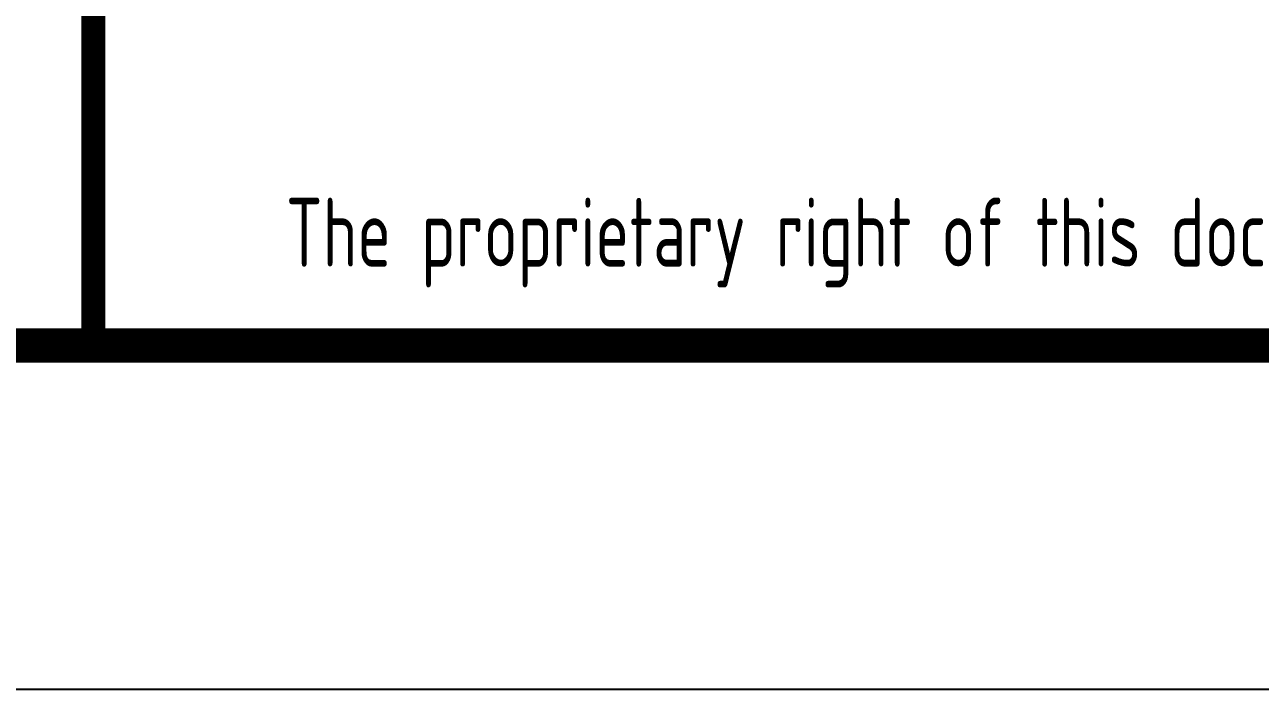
# Model space of a CAD drawing. Extents: x 6128144 to 12201635, y -1670122 to -706096.
# Drawn here: x 6222224 to 6224021, y -753340 to -752373 of the extents above; entities that cross this region are included whole.
import ezdxf
from ezdxf.enums import TextEntityAlignment as Align

# ---------------------------------------------------------------- set-up
doc = ezdxf.new("R2010")
doc.units = 0
doc.header["$LTSCALE"] = 1000
doc.header["$MEASUREMENT"] = 0
doc.layers.get('0').update_dxf_attribs({"linetype": 'CONTINUOUS'})
doc.layers.add('PUB_TITLE', color=4, linetype='CONTINUOUS')
doc.styles.add('AHD', font='sceie.shx', dxfattribs={"width": 0.7, "bigfont": 'sceic.shx'})

msp = doc.modelspace()

# ---------------------------------------------------------------- linework, layer by layer
msp.add_line((6222323.7, -752839.6), (6231323.7, -752839.6))
at = {"const_width": 35}
msp.add_lwpolyline([(6222323.7, -749839.6), (6222323.7, -752839.6)], dxfattribs=at)
at = {"layer": 'PUB_TITLE', "color": 4}
msp.add_lwpolyline([(6189773.7, -753339.6), (6231823.7, -753339.6), (6231823.7, -723639.6), (6189773.7, -723639.6)], close=True, dxfattribs=at)
at = {"layer": 'PUB_TITLE', "color": 4, "const_width": 50}
msp.add_lwpolyline([(6191023.7, -752839.6), (6231323.7, -752839.6), (6231323.7, -724139.6), (6191023.7, -724139.6)], close=True, dxfattribs=at)

# ---------------------------------------------------------------- texts
at = {"style": 'AHD', "width": 0.8}
msp.add_text('The proprietary right of this document belongs to Anhui Huadong Chemical And Medical Engineering  Co.,Ltd.  and any replication or transfer to the 3rd. side is forbidden without its permission. ', height=100, dxfattribs=at).set_placement((6226819.8, -752689.6), align=Align.MIDDLE)

doc.saveas('drawing.dxf')
